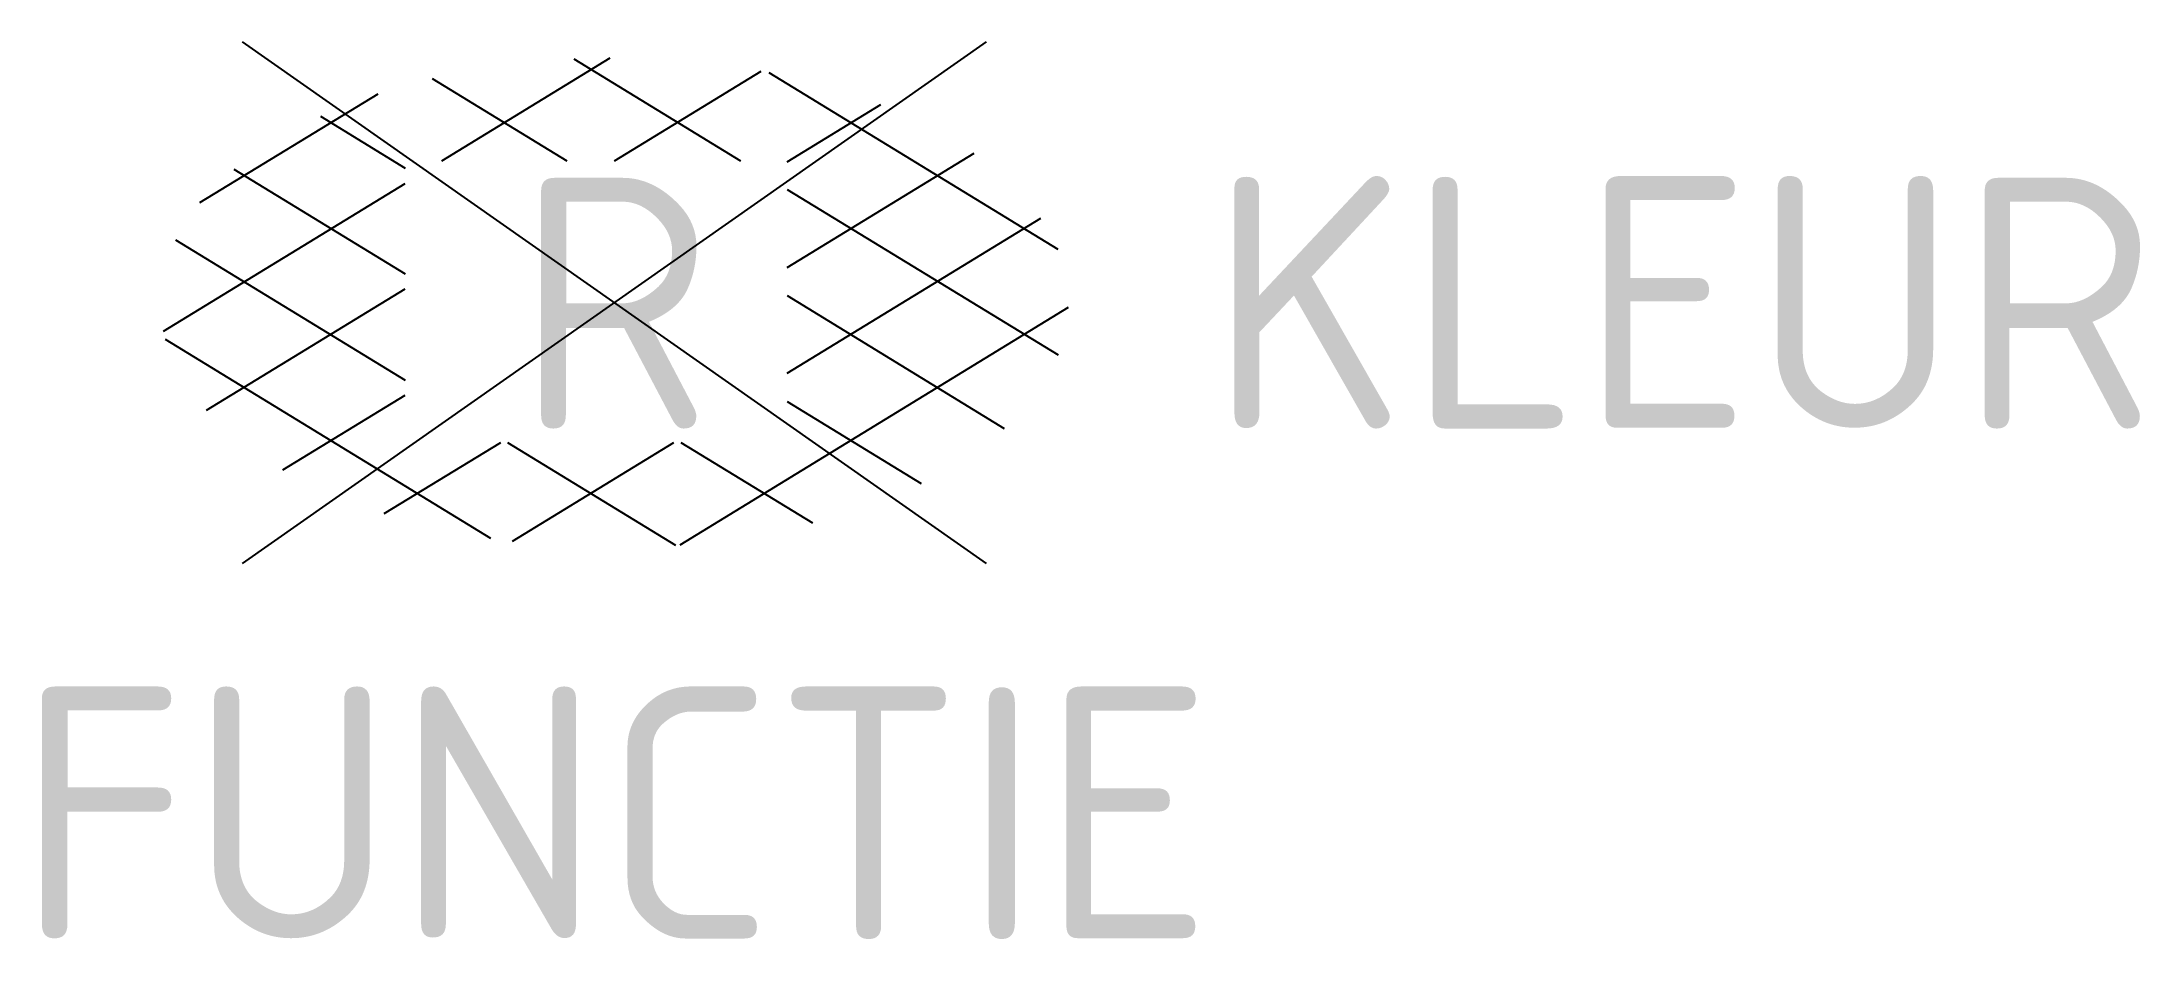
# Model space of a CAD drawing. Extents: x -4.1 to 10.9, y -4.6 to 1.9.
import ezdxf
from ezdxf.enums import TextEntityAlignment as Align

# ---------------------------------------------------------------- set-up
doc = ezdxf.new("R2010")
doc.units = 0
doc.styles.add('NLCS-ISO', font='NLCS-ISO.ttf')

msp = doc.modelspace()

# ---------------------------------------------------------------- linework, layer by layer
for p, q in [((-2.662, -1.864), (2.662, 1.864)), ((2.662, -1.864), (-2.662, 1.864)), ((-1.235, 1.014), (-0.031, 1.75)), ((-0.29, 1.743), (0.902, 1.014)), ((0, 1.014), (1.05, 1.656)), ((-1.305, 1.602), (-0.342, 1.014)), ((1.104, 1.646), (3.17, 0.383)), ((-2.965, 0.716), (-1.691, 1.494)), ((1.235, 1.008), (1.905, 1.417)), ((-2.104, 1.333), (-1.497, 0.962)), ((1.235, 0.251), (2.572, 1.069)), ((-2.723, 0.955), (-1.497, 0.206)), ((-3.227, -0.204), (-1.497, 0.852)), ((1.235, 0.81), (3.174, -0.373)), ((1.235, -0.505), (3.049, 0.604)), ((-3.14, 0.45), (-1.497, -0.554)), ((-2.918, -0.769), (-1.497, 0.099)), ((1.235, 0.051), (2.788, -0.899)), ((0.47, -1.732), (3.248, -0.033)), ((-3.213, -0.262), (-0.886, -1.683)), ((-2.372, -1.195), (-1.497, -0.661)), ((1.235, -0.706), (2.193, -1.292)), ((-1.647, -1.508), (-0.814, -1)), ((-0.766, -1), (0.436, -1.734)), ((-0.729, -1.705), (0.424, -1)), ((0.475, -1), (1.416, -1.575))]:
    msp.add_line(p, q)

# ---------------------------------------------------------------- texts
at = {"style": 'NLCS-ISO'}
msp.add_text('R', height=1.8, dxfattribs=at).set_placement((0, 0), align=Align.MIDDLE_CENTER)
msp.add_attdef('KLEUR', text='', height=1.8, dxfattribs=at).set_placement((4.25, 0), align=Align.MIDDLE_LEFT)
at = {"style": 'NLCS-ISO', "flags": 1}
msp.add_attdef('FUNCTIE', text='', height=1.8, dxfattribs=at).set_placement((0, -2.75), align=Align.TOP_CENTER)

doc.saveas('drawing.dxf')
